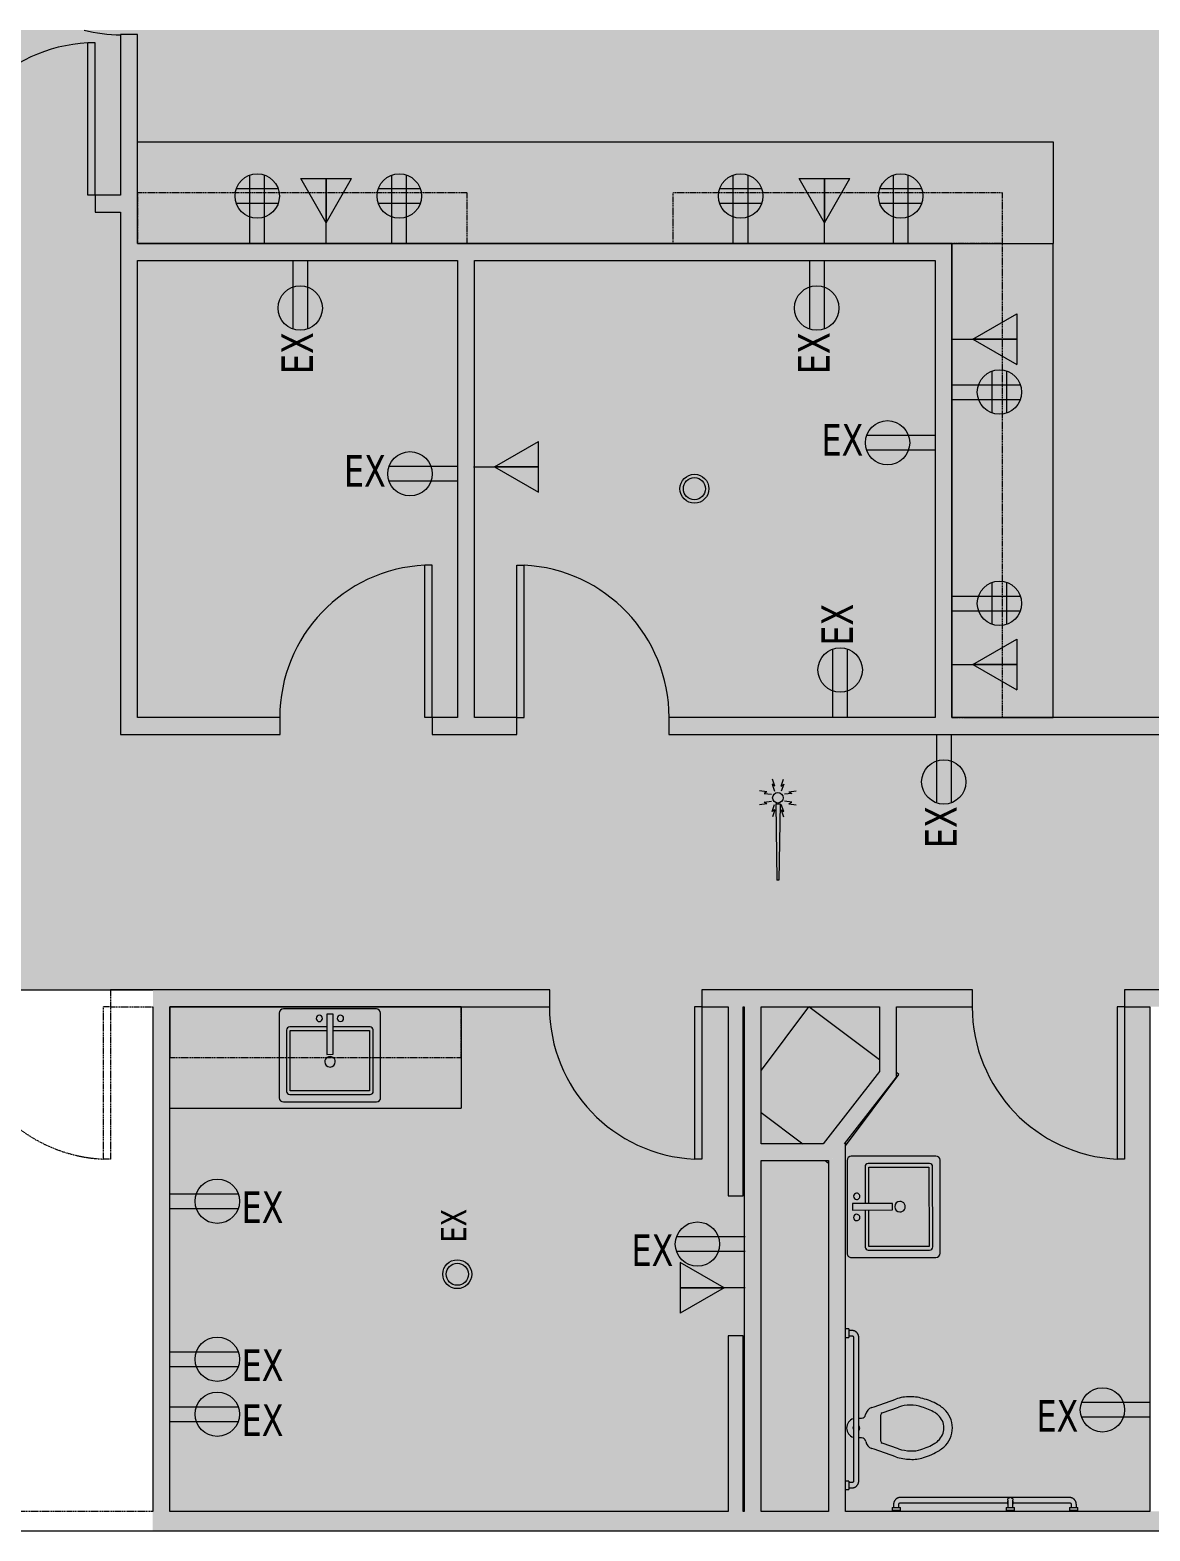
# Model space of a CAD drawing. Header units: inches. Extents: x 41 to 2137, y -595 to 378.
# Drawn here: x 1014.5 to 1279.6, y 17.9 to 373.1 of the extents above; entities that cross this region are included whole.
import ezdxf

# ---------------------------------------------------------------- set-up
doc = ezdxf.new("R2010")
doc.units = ezdxf.units.IN
doc.header["$MEASUREMENT"] = 0
for name, pattern in [('Demolished 3_128_', [0.046875, 0.023437, -0.023437]), ('Hidden 1_16_', [0.09375, 0.0625, -0.03125]), ('Overhead', [0.15625, 0.09375, -0.0625])]:
    doc.linetypes.add(name, pattern=pattern)
for name, color, linetype, lineweight in [('A-ANNO-NOTE', 131, 'Continuous', 13), ('A-DETL', 90, 'Continuous', 9), ('A-DETL-GENF', 92, 'Continuous', 9), ('A-DOOR', 31, 'Continuous', 13), ('A-WALL', 113, 'Continuous', 13), ('A-WALL-PATT', 111, 'Continuous', 13), ('E-DATA', 2, 'Continuous', 13), ('I-WALL', 2, 'Continuous', 13), ('new block- skin dc_dwg', 8, 'Continuous', 9), ('P-SANR-FIXT', 6, 'Continuous', 13), ('Q-CASE', 31, 'Continuous', 13), ('Q-SPCQ', 91, 'Continuous', 13), ('S-EXIST-COLS', 250, 'Continuous', 9)]:
    doc.layers.add(name, color=color, linetype=linetype, lineweight=lineweight)
doc.styles.add('Tahoma', font='tahoma.ttf', dxfattribs={"width": 0.85, "height": 7.5})
doc.styles.add('Tahoma_1', font='tahoma.ttf', dxfattribs={"width": 0.85, "height": 6})

# ---------------------------------------------------------------- blocks, each defined once
blk = doc.blocks.new('Single-Flush - 36_ x 84_-V1-New Construction - Demolition Plan')
at = {"layer": 'A-DOOR', "color": 7, "linetype": 'Hidden 1_16_', "lineweight": 20}
for p, q in [((16.25, -2), (16.25, -38.02)), ((18, -2), (16.25, -2)), ((18, -2), (18, -38.02)), ((18, -38.02), (16.25, -38.02))]:
    blk.add_line(p, q, dxfattribs=at)
at = {"layer": 'A-DOOR', "color": 250, "linetype": 'Demolished 3_128_', "lineweight": 9}
blk.add_arc((18, -2), 36.07, 180, 267.2188, dxfattribs=at)
blk = doc.blocks.new('Single-Flush - 36_ x 84_-1509972-New Construction - Demolition Plan')
at = {"layer": 'A-DOOR', "color": 7, "lineweight": 20}
for p, q in [((16.25, -2), (16.25, -38.02)), ((18, -2), (16.25, -2)), ((18, -2), (18, -38.02)), ((18, -38.02), (16.25, -38.02))]:
    blk.add_line(p, q, dxfattribs=at)
at = {"layer": 'A-DOOR', "lineweight": 9}
blk.add_arc((18, -2), 36.07, 180, 267.2188, dxfattribs=at)
blk = doc.blocks.new('Single-Flush - 36_ x 84_-V2-New Construction - Demolition Plan')
at = {"layer": 'A-DOOR', "lineweight": 9}
blk.add_arc((18, 2), 36.07, 166.1222, 180, dxfattribs=at)
blk = doc.blocks.new('Counter Top _No Backsplash_ - Standard Counter Top-1813773-New Construction - Demolition Plan')
at = {"layer": 'Q-CASE'}
for p, q in [((21.68, 0), (-33.12, 0)), ((-47.26, 0), (-47.26, -12)), ((21.68, 0), (21.68, -12)), ((-47.26, -12), (-47.26, -12.15)), ((21.68, -12), (21.68, -24)), ((-47.26, -24), (21.68, -24))]:
    blk.add_line(p, q, dxfattribs=at)
blk = doc.blocks.new('Sink-Single - 2D - Default-1642245-New Construction - Demolition Plan')
at = {"layer": 'P-SANR-FIXT'}
for p, q in [((-12, -2.5), (-12, -22.5)), ((11, -1.5), (-11, -1.5)), ((9.5, -3.25), (-9.5, -3.25)), ((12, -22.5), (12, -2.5)), ((-10.25, -4), (-10.25, -18.5)), ((-9.37, -18.37), (-9.37, -4.13)), ((-9.37, -4.13), (9.38, -4.13)), ((9.38, -4.13), (9.38, -18.37)), ((10.25, -18.5), (10.25, -4)), ((0.74, -12.75), (-0.76, -12.75)), ((-0.76, -12.75), (-0.76, -22.25)), ((0.74, -22.25), (0.74, -12.75)), ((-9.5, -19.25), (-0.76, -19.25)), ((-0.76, -18.37), (-9.37, -18.37)), ((9.38, -18.37), (0.74, -18.37)), ((0.74, -19.25), (9.5, -19.25)), ((-11, -23.5), (11, -23.5)), ((-0.76, -22.25), (0.74, -22.25))]:
    blk.add_line(p, q, dxfattribs=at)
for centre, radius, start, end in [((-11, -2.5), 1, 90, 180), ((-9.5, -4), 0.75, 90, 180), ((9.5, -4), 0.75, 360, 90), ((11, -2.5), 1, 0, 90), ((-0.03, -11), 1.25, 360, 180), ((-0.03, -11), 1.25, 180, 360), ((-9.5, -18.5), 0.75, 180, 270), ((-2.5, -21.25), 0.75, 360, 180), ((-2.5, -21.25), 0.75, 180, 360), ((2.5, -21.25), 0.75, 360, 180), ((2.5, -21.25), 0.75, 180, 360), ((9.5, -18.5), 0.75, 270, 0), ((-11, -22.5), 1, 180, 270), ((11, -22.5), 1, 270, 0)]:
    blk.add_arc(centre, radius, start, end, dxfattribs=at)
blk = doc.blocks.new('Toilet - Wall-Mounted_Tankless - 2D - ADA-1642246-New Construction - Demolition Plan')
at = {"layer": 'P-SANR-FIXT'}
for p, q in [((-5.04, 6.5), (-6.84, 11.63)), ((-3.6, 8.43), (-4.95, 12.28)), ((4.95, 12.28), (3.6, 8.43)), ((6.84, 11.63), (5.04, 6.5)), ((3.13, 8.09), (-3.13, 8.09)), ((-4.86, 5.97), (-5.04, 6.5)), ((-2.31, 2.86), (-2.31, 3.55)), ((2.31, 3.55), (2.31, 2.86)), ((5.04, 6.5), (4.86, 5.97))]:
    blk.add_line(p, q, dxfattribs=at)
for centre, radius, start, end in [((0, 19.04), 6, 41.2014, 138.7986), ((5.91, 15.01), 13.2, 148.2162, 165.0374), ((3.98, 15.55), 11.29, 138.7986, 145.3641), ((3.98, 15.55), 9.29, 138.7986, 145.0594), ((0, 19.04), 4, 41.2014, 138.7986), ((-3.98, 15.55), 9.29, 34.879, 41.2014), ((-3.98, 15.55), 11.29, 34.6359, 41.2014), ((-6.53, 14.47), 14.01, 15.2447, 32.3538), ((3.12, 15.03), 10.52, 161.1646, 180), ((3.12, 15.03), 8.52, 160.7152, 180), ((5.91, 15.01), 11.2, 148.4728, 165.3873), ((-6.53, 14.47), 12.01, 14.9358, 32.1619), ((-0.62, 15.56), 8.05, 356.2246, 18.8354), ((3.12, 15.03), 10.52, 180, 198.8354), ((3.12, 15.03), 8.52, 180, 198.7802), ((-3.12, 15.03), 8.52, 341.2198, 0.4516), ((-0.62, 15.56), 6.05, 355.6116, 19.4099), ((-3.12, 15.03), 10.52, 341.1646, 0), ((-3.13, 8.59), 0.5, 199.3315, 270), ((3.13, 8.59), 0.5, 270, 340.6685), ((-2.77, 6.68), 2.21, 198.973, 259.7506), ((-3.35, 3.48), 1.04, 3.7919, 79.7506), ((3.35, 3.48), 1.04, 100.2494, 176.2081), ((2.77, 6.68), 2.21, 280.2494, 341.027), ((0, 2.31), 2.31, 198.1086, 341.792), ((0, 2.31), 0.811, 44.6678, 130.8729), ((0, 2.31), 0.811, 246.3738, 287.1644)]:
    blk.add_arc(centre, radius, start, end, dxfattribs=at)
blk = doc.blocks.new('Single-Flush - 36_ x 84_-1510128-New Construction - Demolition Plan')
at = {"layer": 'A-DOOR', "color": 7, "lineweight": 20}
for p, q in [((16.25, 2), (16.25, 38.02)), ((18, 38.02), (16.25, 38.02)), ((18, 2), (18, 38.02)), ((18, 2), (16.25, 2))]:
    blk.add_line(p, q, dxfattribs=at)
at = {"layer": 'A-DOOR', "lineweight": 9}
blk.add_arc((18, 2), 36.07, 92.7812, 180, dxfattribs=at)
blk = doc.blocks.new('Upper Cabinet - Standard Upper Cabinet-1916725-New Construction - Demolition Plan')
at = {"layer": 'Q-CASE'}
blk.add_line((21.68, 0), (-47.26, 0), dxfattribs=at)
at = {"layer": 'Q-CASE', "linetype": 'Overhead', "lineweight": 9}
for p, q in [((-47.26, 0), (-47.26, -12)), ((21.68, -12), (21.68, 0)), ((-47.26, -12), (21.68, -12))]:
    blk.add_line(p, q, dxfattribs=at)
blk = doc.blocks.new('Counter Top _No Backsplash_ - Standard Counter Top-1703440-New Construction - Demolition Plan')
at = {"layer": 'Q-CASE'}
for p, q in [((64.87, 0), (-47.26, 0)), ((-47.26, -2.98), (-47.26, -12)), ((64.87, 0), (64.87, -11.97)), ((-47.26, -12), (-47.26, -24)), ((64.87, -12), (64.87, -24)), ((-47.26, -24), (64.87, -24))]:
    blk.add_line(p, q, dxfattribs=at)
blk = doc.blocks.new('Upper Cabinet - Standard Upper Cabinet-1776508-New Construction - Demolition Plan')
at = {"layer": 'Q-CASE'}
blk.add_line((64.87, 0), (-47.26, 0), dxfattribs=at)
at = {"layer": 'Q-CASE', "linetype": 'Overhead', "lineweight": 9}
for p, q in [((-47.26, 0), (-47.26, -12)), ((64.87, -12), (64.87, 0)), ((-47.26, -12), (64.87, -12))]:
    blk.add_line(p, q, dxfattribs=at)
blk = doc.blocks.new('Upper Cabinet - Standard Upper Cabinet-1777185-New Construction - Demolition Plan')
at = {"layer": 'Q-CASE'}
for p, q in [((-35.29, 0), (-47.26, 0)), ((30.74, 0), (-35.29, 0))]:
    blk.add_line(p, q, dxfattribs=at)
at = {"layer": 'Q-CASE', "linetype": 'Overhead', "lineweight": 9}
for p, q in [((-47.26, 0), (-47.26, -12)), ((30.74, -12), (30.74, 0)), ((-47.26, -12), (30.74, -12))]:
    blk.add_line(p, q, dxfattribs=at)
blk = doc.blocks.new('Counter Top _No Backsplash_ - Standard Counter Top-1703252-New Construction - Demolition Plan')
at = {"layer": 'Q-CASE'}
for p, q in [((-35.24, 0), (-47.26, 0)), ((42.79, 0), (-35.21, 0)), ((91.51, 0), (42.79, 0)), ((169.51, 0), (91.51, 0)), ((-47.26, 0), (-47.26, -24)), ((169.51, -12), (169.51, -24)), ((-47.26, -24), (169.51, -24))]:
    blk.add_line(p, q, dxfattribs=at)
blk = doc.blocks.new('Upper Cabinet - Standard Upper Cabinet-1777391-New Construction - Demolition Plan')
at = {"layer": 'Q-CASE'}
blk.add_line((30.74, 0), (-47.26, 0), dxfattribs=at)
at = {"layer": 'Q-CASE', "linetype": 'Overhead', "lineweight": 9}
for p, q in [((-47.26, 0), (-47.26, -12)), ((30.74, -12), (30.74, 0)), ((-47.26, -12), (30.74, -12))]:
    blk.add_line(p, q, dxfattribs=at)
blk = doc.blocks.new('Single-Flush - 36_ x 84_ PANELED-1861567-New Construction - Demolition Plan')
at = {"layer": 'A-DOOR', "color": 7, "lineweight": 20}
for p, q in [((16.25, 2), (16.25, 38.02)), ((18, 38.02), (16.25, 38.02)), ((18, 2), (18, 38.02)), ((18, 2), (16.25, 2))]:
    blk.add_line(p, q, dxfattribs=at)
at = {"layer": 'A-DOOR', "lineweight": 9}
blk.add_arc((18, 2), 36.07, 92.7812, 180, dxfattribs=at)
blk = doc.blocks.new('Wireless Access Point - Wireless Access Point-1196893-New Construction - Demolition Plan')
at = {"layer": 'E-DATA', "lineweight": 9}
for p, q in [((-1.36, 22.65), (-0.79, 20.99)), ((-0.74, 22.22), (-1.36, 22.65)), ((-0.74, 22.22), (-1.31, 23.87)), ((0.74, 22.22), (1.31, 23.87)), ((0.74, 22.22), (1.36, 22.65)), ((1.36, 22.65), (0.79, 20.99)), ((-2.62, 20.87), (-4.35, 21.09)), ((-2.62, 18.05), (-4.35, 17.83)), ((-2.62, 20.87), (-3.27, 20.51)), ((-3.27, 20.51), (-1.54, 20.3)), ((-3.27, 18.41), (-1.54, 18.62)), ((-2.62, 18.05), (-3.27, 18.41)), ((-1.36, 16.2), (-0.79, 17.85)), ((-0.5, 18), (-0.25, 0)), ((-0.25, 18), (-0.5, 18)), ((-0.25, 18), (0.25, 18)), ((0.5, 18), (0.25, 0)), ((0.25, 18), (0.5, 18)), ((1.36, 16.2), (0.79, 17.85)), ((3.27, 20.51), (1.54, 20.3)), ((3.27, 18.41), (1.54, 18.62)), ((2.62, 20.87), (4.35, 21.09)), ((2.62, 20.87), (3.27, 20.51)), ((2.62, 18.05), (3.27, 18.41)), ((2.62, 18.05), (4.35, 17.83)), ((-0.74, 16.63), (-1.36, 16.2)), ((-0.74, 16.63), (-1.31, 14.97)), ((0.74, 16.63), (1.31, 14.97)), ((0.74, 16.63), (1.36, 16.2)), ((0, 0), (-0.25, 0)), ((0.25, 0), (0, 0))]:
    blk.add_line(p, q, dxfattribs=at)
blk.add_circle((0, 19.46), 1.25, dxfattribs=at)
blk = doc.blocks.new('ADA - toilet_3-piece_grab_bars - 17_ Seat Height-1912571-New Construction - Demolition Plan')
at = {"layer": 'Q-SPCQ', "lineweight": 9}
for p, q in [((33.94, 57), (33.19, 57)), ((33.19, 55), (33.19, 57)), ((33.94, 57), (33.94, 55)), ((30.82, 55), (30.82, 15)), ((32.07, 41.61), (32.07, 55)), ((33.19, 56.63), (32.44, 56.63)), ((32.44, 55.37), (33.19, 55.37)), ((33.19, 55), (33.94, 55)), ((32.07, 15), (32.07, 40.38)), ((33.19, 41.62), (32.44, 41.62)), ((33.19, 41.62), (32.44, 41.62)), ((32.44, 40.38), (33.19, 40.38)), ((32.44, 40.38), (33.19, 40.38)), ((33.94, 42), (33.19, 42)), ((33.19, 40), (33.19, 42)), ((33.19, 40), (33.94, 40)), ((33.94, 42), (33.94, 40)), ((33.19, 14.63), (32.44, 14.63)), ((33.94, 15), (33.19, 15)), ((33.19, 13), (33.19, 15)), ((33.94, 15), (33.94, 13)), ((32.44, 13.38), (33.19, 13.38)), ((33.19, 13), (33.94, 13)), ((26.94, 5.12), (-7.06, 5.12)), ((-7.06, 3.87), (26.94, 3.87)), ((-9.06, 2.75), (-9.06, 2)), ((-9.06, 2.75), (-7.06, 2.75)), ((-8.68, 3.5), (-8.68, 2.75)), ((-7.43, 2.75), (-7.43, 3.5)), ((-7.06, 2), (-7.06, 2.75)), ((26.94, 2.75), (26.94, 2)), ((26.94, 2.75), (28.94, 2.75)), ((27.32, 3.5), (27.32, 2.75)), ((28.57, 2.75), (28.57, 3.5)), ((28.94, 2), (28.94, 2.75))]:
    blk.add_line(p, q, dxfattribs=at)
at = {"layer": 'Q-SPCQ', "lineweight": 9, "flags": 128}
for points in [[(32.44, 56.63), (32.38, 56.62), (32.31, 56.62), (32.25, 56.61), (32.18, 56.6), (32.12, 56.59), (32.05, 56.58), (31.99, 56.56), (31.93, 56.54), (31.87, 56.52), (31.81, 56.5), (31.75, 56.47), (31.69, 56.44), (31.63, 56.41), (31.58, 56.38), (31.52, 56.34), (31.47, 56.3), (31.42, 56.26), (31.37, 56.22), (31.32, 56.18), (31.28, 56.13), (31.23, 56.08), (31.19, 56.04), (31.15, 55.98), (31.11, 55.93), (31.07, 55.88), (31.04, 55.82), (31.01, 55.77), (30.98, 55.71), (30.95, 55.65), (30.93, 55.59), (30.9, 55.53), (30.88, 55.47), (30.87, 55.4), (30.85, 55.34), (30.84, 55.28), (30.83, 55.21), (30.82, 55.15), (30.82, 55.08), (30.82, 55.02), (30.82, 55)], [(32.07, 55), (32.07, 55.01), (32.07, 55.03), (32.07, 55.04), (32.07, 55.06), (32.07, 55.07), (32.08, 55.09), (32.08, 55.1), (32.09, 55.12), (32.09, 55.13), (32.1, 55.15), (32.1, 55.16), (32.11, 55.17), (32.12, 55.19), (32.12, 55.2), (32.13, 55.21), (32.14, 55.22), (32.15, 55.24), (32.16, 55.25), (32.17, 55.26), (32.18, 55.27), (32.19, 55.28), (32.2, 55.29), (32.21, 55.3), (32.23, 55.31), (32.24, 55.32), (32.25, 55.32), (32.26, 55.33), (32.28, 55.34), (32.29, 55.34), (32.31, 55.35), (32.32, 55.35), (32.33, 55.36), (32.35, 55.36), (32.36, 55.37), (32.38, 55.37), (32.39, 55.37), (32.41, 55.37), (32.42, 55.37), (32.44, 55.37), (32.44, 55.37)], [(30.83, 41.12), (30.83, 41.15), (30.84, 41.17), (30.85, 41.2), (30.86, 41.22), (30.87, 41.24), (30.88, 41.27), (30.89, 41.29), (30.9, 41.31), (30.91, 41.33), (30.93, 41.35), (30.94, 41.37), (30.96, 41.39), (30.97, 41.41), (30.99, 41.43), (31.01, 41.45), (31.02, 41.47), (31.04, 41.48), (31.06, 41.5), (31.08, 41.51), (31.1, 41.53), (31.12, 41.54), (31.15, 41.55), (31.17, 41.56), (31.19, 41.57), (31.21, 41.58), (31.24, 41.59), (31.26, 41.6), (31.29, 41.61), (31.31, 41.61), (31.33, 41.62), (31.36, 41.62), (31.38, 41.62), (31.41, 41.62), (31.43, 41.62), (31.44, 41.62)], [(31.44, 40.38), (31.42, 40.38), (31.39, 40.38), (31.37, 40.38), (31.34, 40.38), (31.32, 40.39), (31.29, 40.39), (31.27, 40.4), (31.24, 40.41), (31.22, 40.42), (31.2, 40.42), (31.17, 40.43), (31.15, 40.45), (31.13, 40.46), (31.11, 40.47), (31.09, 40.48), (31.07, 40.5), (31.05, 40.51), (31.03, 40.53), (31.01, 40.55), (30.99, 40.56), (30.98, 40.58), (30.96, 40.6), (30.94, 40.62), (30.93, 40.64), (30.92, 40.66), (30.9, 40.68), (30.89, 40.71), (30.88, 40.73), (30.87, 40.75), (30.86, 40.77), (30.85, 40.8), (30.84, 40.82), (30.84, 40.84), (30.83, 40.87), (30.83, 40.89)], [(31.44, 41.62), (31.44, 41.62), (31.44, 41.62), (31.45, 41.62), (31.45, 41.62), (31.46, 41.62)], [(32.44, 41.62), (32.4, 41.62), (32.36, 41.62), (32.32, 41.62), (32.28, 41.62), (32.24, 41.62), (32.2, 41.62), (32.16, 41.62), (32.13, 41.62), (32.09, 41.62), (32.05, 41.62), (32.02, 41.62), (31.98, 41.62), (31.94, 41.62), (31.91, 41.62), (31.88, 41.62), (31.84, 41.62), (31.81, 41.62), (31.78, 41.62), (31.75, 41.62), (31.72, 41.62), (31.7, 41.62), (31.67, 41.62), (31.65, 41.62), (31.62, 41.62), (31.6, 41.62), (31.58, 41.62), (31.56, 41.62), (31.54, 41.62), (31.52, 41.62), (31.51, 41.62), (31.5, 41.62), (31.48, 41.62), (31.47, 41.62), (31.46, 41.62), (31.46, 41.62), (31.45, 41.62), (31.45, 41.62), (31.44, 41.62), (31.44, 41.62)], [(31.46, 40.38), (31.46, 40.38), (31.45, 40.38), (31.45, 40.38), (31.44, 40.38), (31.44, 40.38)], [(31.44, 40.38), (31.44, 40.38), (31.44, 40.38), (31.45, 40.38), (31.45, 40.38), (31.46, 40.38), (31.47, 40.38), (31.48, 40.38), (31.49, 40.38), (31.51, 40.38), (31.52, 40.38), (31.54, 40.38), (31.55, 40.38), (31.57, 40.38), (31.59, 40.38), (31.62, 40.38), (31.64, 40.38), (31.66, 40.38), (31.69, 40.38), (31.72, 40.38), (31.74, 40.38), (31.77, 40.38), (31.8, 40.38), (31.84, 40.38), (31.87, 40.38), (31.9, 40.38), (31.93, 40.38), (31.97, 40.38), (32.01, 40.38), (32.04, 40.38), (32.08, 40.38), (32.12, 40.38), (32.15, 40.38), (32.19, 40.38), (32.23, 40.38), (32.27, 40.38), (32.31, 40.38), (32.35, 40.38), (32.39, 40.38), (32.43, 40.38), (32.44, 40.38)], [(32.44, 40.38), (32.4, 40.38), (32.36, 40.38), (32.32, 40.38), (32.28, 40.38), (32.24, 40.38), (32.2, 40.38), (32.16, 40.38), (32.13, 40.38), (32.09, 40.38), (32.05, 40.38), (32.02, 40.38), (31.98, 40.38), (31.94, 40.38), (31.91, 40.38), (31.88, 40.38), (31.84, 40.38), (31.81, 40.38), (31.78, 40.38), (31.75, 40.38), (31.72, 40.38), (31.7, 40.38), (31.67, 40.38)], [(31.69, 41.62), (31.72, 41.62), (31.74, 41.62), (31.77, 41.62), (31.8, 41.62), (31.84, 41.62), (31.87, 41.62), (31.9, 41.62), (31.93, 41.62), (31.97, 41.62), (32.01, 41.62), (32.04, 41.62), (32.08, 41.62), (32.12, 41.62), (32.15, 41.62), (32.19, 41.62), (32.23, 41.62), (32.27, 41.62), (32.31, 41.62), (32.35, 41.62), (32.39, 41.62), (32.43, 41.62), (32.44, 41.62)], [(30.82, 15), (30.82, 14.94), (30.82, 14.87), (30.83, 14.81), (30.84, 14.74), (30.85, 14.68), (30.86, 14.61), (30.88, 14.55), (30.9, 14.49), (30.92, 14.43), (30.94, 14.37), (30.97, 14.31), (31, 14.25), (31.03, 14.19), (31.06, 14.14), (31.1, 14.08), (31.14, 14.03), (31.18, 13.98), (31.22, 13.93), (31.26, 13.88), (31.31, 13.83), (31.36, 13.79), (31.41, 13.75), (31.46, 13.71), (31.51, 13.67), (31.56, 13.63), (31.62, 13.6), (31.68, 13.57), (31.73, 13.54), (31.79, 13.51), (31.85, 13.49), (31.91, 13.46), (31.98, 13.44), (32.04, 13.43), (32.1, 13.41), (32.16, 13.4), (32.23, 13.39), (32.29, 13.38), (32.36, 13.38), (32.42, 13.38), (32.44, 13.38)], [(32.44, 14.63), (32.43, 14.63), (32.41, 14.63), (32.4, 14.63), (32.38, 14.63), (32.37, 14.63), (32.35, 14.64), (32.34, 14.64), (32.32, 14.64), (32.31, 14.65), (32.3, 14.65), (32.28, 14.66), (32.27, 14.67), (32.25, 14.67), (32.24, 14.68), (32.23, 14.69), (32.22, 14.7), (32.21, 14.71), (32.19, 14.72), (32.18, 14.73), (32.17, 14.74), (32.16, 14.75), (32.15, 14.76), (32.14, 14.77), (32.13, 14.78), (32.13, 14.8), (32.12, 14.81), (32.11, 14.82), (32.1, 14.84), (32.1, 14.85), (32.09, 14.86), (32.09, 14.88), (32.08, 14.89), (32.08, 14.91), (32.07, 14.92), (32.07, 14.94), (32.07, 14.95), (32.07, 14.97), (32.07, 14.98), (32.07, 15), (32.07, 15)], [(-7.06, 5.12), (-7.12, 5.12), (-7.19, 5.12), (-7.25, 5.11), (-7.32, 5.1), (-7.38, 5.09), (-7.45, 5.08), (-7.51, 5.06), (-7.57, 5.04), (-7.63, 5.02), (-7.69, 5), (-7.75, 4.97), (-7.81, 4.94), (-7.87, 4.91), (-7.92, 4.88), (-7.98, 4.84), (-8.03, 4.8), (-8.08, 4.76), (-8.13, 4.72), (-8.18, 4.68), (-8.22, 4.63), (-8.27, 4.58), (-8.31, 4.54), (-8.35, 4.48), (-8.39, 4.43), (-8.43, 4.38), (-8.46, 4.32), (-8.49, 4.27), (-8.52, 4.21), (-8.55, 4.15), (-8.57, 4.09), (-8.6, 4.03), (-8.62, 3.97), (-8.63, 3.9), (-8.65, 3.84), (-8.66, 3.78), (-8.67, 3.71), (-8.68, 3.65), (-8.68, 3.58), (-8.68, 3.52), (-8.68, 3.5)], [(-7.43, 3.5), (-7.43, 3.51), (-7.43, 3.53), (-7.43, 3.54), (-7.43, 3.56), (-7.43, 3.57), (-7.42, 3.59), (-7.42, 3.6), (-7.41, 3.62), (-7.41, 3.63), (-7.4, 3.65), (-7.4, 3.66), (-7.39, 3.67), (-7.38, 3.69), (-7.38, 3.7), (-7.37, 3.71), (-7.36, 3.72), (-7.35, 3.74), (-7.34, 3.75), (-7.33, 3.76), (-7.32, 3.77), (-7.31, 3.78), (-7.3, 3.79), (-7.29, 3.8), (-7.27, 3.81), (-7.26, 3.82), (-7.25, 3.82), (-7.24, 3.83), (-7.22, 3.84), (-7.21, 3.84), (-7.19, 3.85), (-7.18, 3.85), (-7.17, 3.86), (-7.15, 3.86), (-7.14, 3.87), (-7.12, 3.87), (-7.11, 3.87), (-7.09, 3.87), (-7.08, 3.87), (-7.06, 3.87), (-7.06, 3.87)], [(28.57, 3.5), (28.56, 3.56), (28.56, 3.63), (28.55, 3.69), (28.55, 3.76), (28.53, 3.82), (28.52, 3.89), (28.5, 3.95), (28.48, 4.01), (28.46, 4.07), (28.44, 4.13), (28.41, 4.19), (28.38, 4.25), (28.35, 4.31), (28.32, 4.36), (28.28, 4.42), (28.24, 4.47), (28.2, 4.52), (28.16, 4.57), (28.12, 4.62), (28.07, 4.67), (28.03, 4.71), (27.98, 4.75), (27.93, 4.79), (27.87, 4.83), (27.82, 4.87), (27.76, 4.9), (27.71, 4.93), (27.65, 4.96), (27.59, 4.99), (27.53, 5.01), (27.47, 5.04), (27.41, 5.06), (27.34, 5.07), (27.28, 5.09), (27.22, 5.1), (27.15, 5.11), (27.09, 5.12), (27.02, 5.12), (26.96, 5.12), (26.94, 5.12)], [(26.94, 3.87), (26.96, 3.87), (26.97, 3.87), (26.99, 3.87), (27, 3.87), (27.02, 3.87), (27.03, 3.86), (27.04, 3.86), (27.06, 3.86), (27.07, 3.85), (27.09, 3.85), (27.1, 3.84), (27.11, 3.83), (27.13, 3.83), (27.14, 3.82), (27.15, 3.81), (27.17, 3.8), (27.18, 3.79), (27.19, 3.78), (27.2, 3.77), (27.21, 3.76), (27.22, 3.75), (27.23, 3.74), (27.24, 3.73), (27.25, 3.72), (27.26, 3.7), (27.26, 3.69), (27.27, 3.68), (27.28, 3.66), (27.28, 3.65), (27.29, 3.64), (27.3, 3.62), (27.3, 3.61), (27.3, 3.59), (27.31, 3.58), (27.31, 3.56), (27.31, 3.55), (27.31, 3.53), (27.32, 3.52), (27.32, 3.5), (27.32, 3.5)]]:
    blk.add_lwpolyline(points, dxfattribs=at)
blk = doc.blocks.new('Sink-Single - 2D - Default-V9-New Construction - Demolition Plan')
at = {"layer": 'P-SANR-FIXT'}
for p, q in [((-12, -2.5), (-12, -11.97)), ((11, -1.5), (-11, -1.5)), ((9.5, -3.25), (-9.5, -3.25)), ((12, -12), (12, -2.5)), ((-10.25, -4), (-10.25, -11.98)), ((-9.37, -11.98), (-9.37, -4.13)), ((-9.37, -4.13), (9.38, -4.13)), ((9.38, -4.13), (9.38, -12)), ((10.25, -12), (10.25, -4)), ((-12, -11.97), (-12, -22.5)), ((-10.25, -11.98), (-10.25, -18.5)), ((-9.37, -18.37), (-9.37, -11.98)), ((0.74, -12.75), (-0.76, -12.75)), ((-0.76, -12.75), (-0.76, -22.25)), ((0.74, -22.25), (0.74, -12.75)), ((9.38, -12), (9.38, -18.37)), ((10.25, -18.5), (10.25, -12)), ((12, -22.5), (12, -12)), ((-9.5, -19.25), (-0.76, -19.25)), ((-0.76, -18.37), (-9.37, -18.37)), ((9.38, -18.37), (0.74, -18.37)), ((0.74, -19.25), (9.5, -19.25)), ((-11, -23.5), (11, -23.5)), ((-0.76, -22.25), (0.74, -22.25))]:
    blk.add_line(p, q, dxfattribs=at)
for centre, radius, start, end in [((-11, -2.5), 1, 90, 180), ((-9.5, -4), 0.75, 90, 180), ((9.5, -4), 0.75, 360, 90), ((11, -2.5), 1, 0, 90), ((-0.03, -11), 1.25, 360, 180), ((-0.03, -11), 1.25, 180, 236.2366), ((-0.03, -11), 1.25, 236.2366, 303.6447), ((-0.03, -11), 1.25, 303.6447, 0), ((-9.5, -18.5), 0.75, 180, 270), ((-2.5, -21.25), 0.75, 360, 180), ((-2.5, -21.25), 0.75, 180, 360), ((2.5, -21.25), 0.75, 360, 180), ((2.5, -21.25), 0.75, 180, 360), ((9.5, -18.5), 0.75, 270, 0), ((-11, -22.5), 1, 180, 270), ((11, -22.5), 1, 270, 0)]:
    blk.add_arc(centre, radius, start, end, dxfattribs=at)
blk = doc.blocks.new('new block- skin dc_dwg-1925045-New Construction - Demolition Plan')
at = {"layer": 'S-EXIST-COLS'}
for p, q in [((2424.64, 1491.75), (2413.44, 1476.8)), ((2441.5, 1479.18), (2424.73, 1491.75)), ((2433.44, 1458.88), (2446.08, 1475.75)), ((2446.08, 1475.75), (2445.5, 1476.18)), ((2409.44, 1471.47), (2409.19, 1471.13)), ((2409.19, 1469.97), (2409.44, 1469.78)), ((2413.44, 1466.78), (2423.32, 1459.37)), ((2428.66, 1455.37), (2429.44, 1454.79))]:
    blk.add_line(p, q, dxfattribs=at)

msp = doc.modelspace()

# ---------------------------------------------------------------- hatches: boundary and pattern name
at = {"layer": 'A-ANNO-NOTE', "lineweight": 9}
for points in [[(1084.59, 327.46), (1084.58, 337.92), (1078.58, 337.92)], [(1202.59, 327.46), (1202.58, 337.92), (1196.58, 337.92)], [(1237.63, 299.92), (1248.09, 299.93), (1248.09, 305.93)], [(1134.87, 263.73), (1134.87, 269.73), (1124.41, 269.73)], [(1237.63, 222.92), (1248.09, 222.93), (1248.09, 228.93)], [(1178.82, 75.45), (1168.36, 81.45), (1168.36, 75.45)]]:
    msp.add_hatch(color=256, dxfattribs=at).paths.add_polyline_path(points, flags=0)
at = {"layer": 'A-DETL-GENF'}
h = msp.add_hatch(color=254, dxfattribs=at)
h.paths.add_polyline_path([(1396.43, 18.59), (1554.9, 18.59), (1551.11, 34.3), (1546.84, 49.89), (1542.09, 65.34), (1536.87, 80.64), (1531.19, 95.77), (1525.04, 110.72), (1518.43, 125.47), (1511.38, 140.02), (1503.88, 154.34), (1495.94, 168.42), (1487.58, 182.25), (1481.69, 191.35), (1467.24, 181.96), (1415.59, 181.96), (1415.59, 210.41), (1419.59, 210.41), (1419.59, 185.96), (1466.05, 185.96), (1479.52, 194.71), (1478.8, 195.82), (1469.6, 209.12), (1460, 222.12), (1450, 234.82), (1439.62, 247.21), (1428.86, 259.28), (1417.74, 271.01), (1406.26, 282.39), (1394.44, 293.41), (1382.28, 304.07), (1375.45, 309.7), (1372.5, 305.79), (1338.26, 305.79), (1338.26, 210.41), (1379.59, 210.41), (1379.59, 206.41), (1342.26, 206.41), (1342.26, 187.91), (1338.26, 187.91), (1338.26, 206.41), (1328.59, 206.41), (1328.59, 210.41), (1334.26, 210.41), (1334.26, 321.4), (1334.51, 321.22), (1343.93, 333.73), (1291.73, 373.07), (551.59, 373.07), (551.59, 333.98), (781.75, 333.98), (781.75, 329.98), (775.59, 329.98), (775.59, 210.41), (781.75, 210.41), (781.75, 206.41), (701.59, 206.41), (701.59, 210.41), (771.59, 210.41), (771.59, 329.98), (659.34, 329.98), (659.34, 292.38), (655.84, 292.38), (655.84, 329.98), (655.59, 329.98), (655.59, 210.41), (655.84, 210.41), (655.84, 256.38), (659.34, 256.38), (659.34, 210.41), (665.59, 210.41), (665.59, 206.41), (642.59, 206.41), (642.59, 210.41), (647.84, 210.41), (647.84, 256.38), (651.34, 256.38), (651.34, 210.41), (651.59, 210.41), (651.59, 329.98), (651.34, 329.98), (651.34, 292.38), (647.84, 292.38), (647.84, 329.98), (551.59, 329.98), (551.59, 183.41), (587.59, 183.41), (587.59, 210.41), (606.59, 210.41), (606.59, 206.41), (591.59, 206.41), (591.59, 145.96), (624.59, 145.96), (624.59, 141.96), (587.59, 141.96), (587.59, 168.96), (551.59, 168.96), (551.59, 22.57), (667.84, 22.57), (667.84, 64.42), (671.34, 64.42), (671.34, 22.57), (671.59, 22.57), (671.59, 141.96), (671.34, 141.96), (671.34, 100.11), (667.84, 100.11), (667.84, 141.96), (660.59, 141.96), (660.59, 145.96), (681.59, 145.96), (681.59, 141.96), (675.59, 141.96), (675.59, 22.57), (788.84, 22.57), (788.84, 64.11), (792.34, 64.11), (792.34, 22.57), (792.59, 22.57), (792.59, 99.65), (792.34, 99.84), (792.34, 98.7), (788.84, 98.7), (788.84, 102.47), (773.59, 113.96), (773.59, 141.96), (717.59, 141.96), (717.59, 145.96), (873.59, 145.96), (873.59, 141.96), (811.09, 141.96), (811.09, 120.9), (796.59, 101.64), (796.59, 22.57), (915.84, 22.57), (915.84, 64.11), (919.34, 64.11), (919.34, 22.57), (919.59, 22.57), (919.59, 141.96), (919.34, 141.96), (919.34, 98.11), (915.84, 98.11), (915.84, 141.96), (909.59, 141.96), (909.59, 145.96), (1137.53, 145.96), (1137.53, 141.96), (1047.59, 141.96), (1047.59, 22.57), (1179.78, 22.57), (1179.78, 64.11), (1183.28, 64.11), (1183.28, 22.57), (1183.53, 22.58), (1183.53, 141.96), (1183.28, 141.96), (1183.28, 97.22), (1179.78, 97.22), (1179.78, 141.96), (1173.53, 141.96), (1173.53, 145.96), (1237.59, 145.96), (1237.59, 141.96), (1219.59, 141.96), (1219.59, 125.28), (1207.53, 109.84), (1207.53, 22.57), (1279.59, 22.57), (1279.59, 141.96), (1273.59, 141.96), (1273.59, 145.96), (1289.59, 145.96), (1289.59, 141.96), (1283.59, 141.96), (1283.59, 22.57), (1395.79, 22.57), (1411.78, 27.46), (1411.78, 64.11), (1415.28, 64.11), (1415.28, 28.53), (1415.59, 28.63), (1415.59, 141.96), (1415.53, 141.96), (1415.53, 98.11), (1411.53, 98.11), (1411.53, 141.96), (1325.59, 141.96), (1325.59, 145.96), (1338.26, 145.96), (1338.26, 151.91), (1342.26, 151.91), (1342.26, 145.96), (1419.59, 145.96), (1419.59, 43.76), (1455.59, 43.76), (1455.59, 40.86), (1452.01, 39.76), (1419.59, 39.76), (1419.59, 29.85), (1451, 39.45), (1451.59, 37.54), (1451.59, 35.45), (1406.26, 21.59)], flags=0)
h.paths.add_polyline_path([(1187.53, 22.57), (1203.53, 22.57), (1203.53, 105.58), (1187.53, 105.58), (1187.53, 69)], flags=0)
h.paths.add_polyline_path([(793.39, 104.05), (807.09, 122.24), (807.09, 141.96), (777.59, 141.96), (777.59, 115.96), (792.59, 104.66)], flags=0)
h.paths.add_polyline_path([(1202.25, 109.58), (1215.59, 126.65), (1215.59, 141.96), (1187.53, 141.96), (1187.53, 109.58)], flags=0)
h.paths.add_polyline_path([(587.59, 172.96), (587.59, 179.41), (551.59, 179.41), (551.59, 172.96), (586.63, 172.96)], flags=0)
h.paths.add_polyline_path([(1183.53, 206.41), (1165.7, 206.41), (1165.7, 210.41), (1228.71, 210.41), (1228.71, 318.54), (1119.7, 318.54), (1119.7, 210.41), (1129.7, 210.41), (1129.7, 206.41), (1109.7, 206.41), (1109.7, 210.41), (1115.7, 210.41), (1115.7, 318.54), (1039.96, 318.54), (1039.96, 210.41), (1073.7, 210.41), (1073.7, 206.41), (1035.96, 206.41), (1035.96, 329.98), (1029.96, 329.98), (1029.96, 333.98), (1035.96, 333.98), (1035.96, 372.02), (1039.96, 372.02), (1039.96, 322.54), (1232.71, 322.54), (1232.71, 210.41), (1292.59, 210.41), (1292.59, 206.41), (1187.53, 206.41)], flags=0)
h.paths.add_polyline_path([(906.59, 206.41), (906.59, 210.41), (947.96, 210.41), (947.96, 299.45), (923.96, 299.45), (923.96, 329.98), (864.59, 329.98), (864.59, 210.41), (870.59, 210.41), (870.59, 206.41), (817.75, 206.41), (817.75, 210.41), (860.59, 210.41), (860.59, 329.98), (817.75, 329.98), (817.75, 333.98), (993.96, 333.98), (993.96, 329.98), (975.96, 329.98), (975.96, 284.45), (971.96, 284.45), (971.96, 299.45), (951.96, 299.45), (951.96, 210.41), (971.96, 210.41), (971.96, 224.45), (975.96, 224.45), (975.96, 206.41), (909.59, 206.41)], flags=0)
h.paths.add_polyline_path([(971.96, 303.45), (971.96, 329.98), (927.96, 329.98), (927.96, 303.45), (963.96, 303.45)], flags=0)
h.paths.add_polyline_path([(1369.12, 309.79), (1370.51, 309.79), (1372.36, 312.24), (1369.12, 314.87), (1363.72, 319.05), (1356.74, 309.79), (1366.72, 309.79)], flags=0)
h.paths.add_polyline_path([(1338.26, 309.79), (1349.67, 309.79), (1338.26, 318.39), (1338.26, 313.53)], flags=0)
h.paths.add_polyline_path([(1353.39, 312), (1360.55, 321.5), (1356.32, 324.74), (1347.17, 331.38), (1340.11, 322), (1352.65, 312.55)], flags=0)
at = {"layer": 'A-WALL-PATT'}
for points in [[(1039.96, 206.41), (1039.96, 372.02), (1035.96, 372.02), (1035.96, 206.41)], [(1039.96, 318.54), (1232.71, 318.54), (1232.71, 322.54), (1039.96, 322.54)], [(1115.7, 210.41), (1119.7, 210.41), (1119.7, 318.54), (1115.7, 318.54)], [(1232.71, 210.41), (1232.71, 318.54), (1228.71, 318.54), (1228.71, 210.41)], [(1043.59, 22.57), (1047.59, 22.57), (1047.59, 141.96), (1043.59, 141.96), (1043.59, 129.81)], [(1183.28, 97.22), (1183.28, 141.96), (1179.78, 141.96), (1179.78, 97.22)], [(1183.53, 105.58), (1187.53, 105.58), (1187.53, 141.96), (1183.53, 141.96), (1183.53, 129.81)], [(1215.59, 120.16), (1219.59, 125.28), (1219.59, 141.96), (1215.59, 141.96), (1215.59, 125.28)], [(1203.53, 109.58), (1207.32, 109.58), (1215.59, 120.16), (1215.59, 126.65), (1202.25, 109.58)], [(1203.53, 105.58), (1204.2, 105.58), (1207.32, 109.58), (1187.53, 109.58), (1187.53, 105.58), (1202.25, 105.58)], [(1203.53, 22.57), (1207.53, 22.57), (1207.53, 109.84), (1204.2, 105.58), (1203.53, 105.58), (1203.53, 23.39)], [(1187.53, 22.57), (1187.53, 105.58), (1183.53, 105.58), (1183.53, 22.57)], [(1183.28, 22.57), (1183.28, 64.11), (1179.78, 64.11), (1179.78, 22.57)], [(1394.34, 17.95), (1395.79, 22.57), (1043.57, 22.57), (1043.57, 17.95), (1380.66, 17.95)]]:
    msp.add_hatch(color=8, dxfattribs=at).paths.add_polyline_path(points, flags=0)
h = msp.add_hatch(color=8, dxfattribs=at)
h.paths.add_polyline_path([(1035.96, 329.98), (1035.96, 333.98), (1029.96, 333.98), (1029.96, 329.98), (1035.54, 329.98)], flags=0)
h.paths.add_polyline_path([(993.96, 329.98), (993.96, 333.98), (817.75, 333.98), (817.75, 329.98), (975.96, 329.98)], flags=0)
h.paths.add_polyline_path([(551.59, 329.98), (781.75, 329.98), (781.75, 333.98), (551.59, 333.98)], flags=0)
h = msp.add_hatch(color=8, dxfattribs=at)
h.paths.add_polyline_path([(1415.59, 206.41), (1419.59, 206.41), (1419.59, 210.41), (1415.59, 210.41)], flags=0)
h.paths.add_polyline_path([(1334.09, 206.41), (1379.59, 206.41), (1379.59, 210.41), (1328.59, 210.41), (1328.59, 206.41)], flags=0)
h.paths.add_polyline_path([(1244.71, 206.41), (1292.59, 206.41), (1292.59, 210.41), (1165.7, 210.41), (1165.7, 206.41), (1235.69, 206.41)], flags=0)
h.paths.add_polyline_path([(1116.53, 206.41), (1129.7, 206.41), (1129.7, 210.41), (1109.7, 210.41), (1109.7, 206.41), (1115.7, 206.41)], flags=0)
h.paths.add_polyline_path([(1043.59, 206.41), (1073.7, 206.41), (1073.7, 210.41), (1039.96, 210.41), (1039.96, 206.41)], flags=0)
h = msp.add_hatch(color=8, dxfattribs=at)
h.paths.add_polyline_path([(1409.64, 141.96), (1415.59, 141.96), (1415.59, 145.96), (1325.59, 145.96), (1325.59, 141.96), (1362.26, 141.96)], flags=0)
h.paths.add_polyline_path([(1273.59, 141.96), (1289.59, 141.96), (1289.59, 145.96), (1273.59, 145.96)], flags=0)
h.paths.add_polyline_path([(1235.69, 141.96), (1237.59, 141.96), (1237.59, 145.96), (1173.53, 145.96), (1173.53, 141.96), (1232.71, 141.96)], flags=0)
h.paths.add_polyline_path([(1043.59, 141.96), (1137.53, 141.96), (1137.53, 145.96), (1043.59, 145.96)], flags=0)

# ---------------------------------------------------------------- linework, layer by layer
at = {"layer": 'A-ANNO-NOTE', "lineweight": 20}
for p, q in [((1066.56, 322.54), (1066.56, 338.74)), ((1070.04, 322.54), (1070.04, 338.74)), ((1084.59, 327.46), (1078.58, 337.92)), ((1078.58, 337.92), (1084.58, 337.92)), ((1078.58, 337.92), (1090.58, 337.92)), ((1084.59, 327.46), (1078.58, 337.92)), ((1084.58, 337.92), (1084.59, 327.46)), ((1084.59, 322.54), (1084.58, 337.92)), ((1084.59, 327.46), (1090.58, 337.92)), ((1100.18, 322.54), (1100.18, 338.74)), ((1103.66, 322.54), (1103.66, 338.74)), ((1180.97, 322.54), (1180.97, 338.74)), ((1184.46, 322.54), (1184.46, 338.74)), ((1202.59, 327.46), (1196.58, 337.92)), ((1196.58, 337.92), (1202.58, 337.92)), ((1196.58, 337.92), (1208.58, 337.92)), ((1202.59, 327.46), (1196.58, 337.92)), ((1202.58, 337.92), (1202.59, 327.46)), ((1202.59, 322.54), (1202.58, 337.92)), ((1202.59, 327.46), (1208.58, 337.92)), ((1218.86, 322.54), (1218.86, 338.74)), ((1222.34, 322.54), (1222.34, 338.74)), ((1073.25, 335.53), (1063.35, 335.53)), ((1106.87, 335.53), (1096.97, 335.53)), ((1187.67, 335.53), (1177.76, 335.53)), ((1225.56, 335.53), (1215.65, 335.53)), ((1073.25, 332.04), (1063.35, 332.04)), ((1106.87, 332.04), (1096.97, 332.04)), ((1187.67, 332.04), (1177.76, 332.04)), ((1225.56, 332.04), (1215.65, 332.04)), ((1076.72, 318.54), (1076.72, 302.34)), ((1080.21, 318.54), (1080.21, 302.34)), ((1198.97, 318.54), (1198.97, 302.34)), ((1202.46, 318.54), (1202.46, 302.34)), ((1237.63, 299.92), (1248.09, 305.93)), ((1237.63, 299.92), (1248.09, 305.93)), ((1248.09, 305.93), (1248.09, 299.93)), ((1248.09, 305.93), (1248.09, 293.93)), ((1232.71, 299.92), (1248.09, 299.93)), ((1248.09, 299.93), (1237.63, 299.92)), ((1237.63, 299.92), (1248.09, 293.93)), ((1242.22, 282.46), (1242.22, 292.36)), ((1245.7, 282.46), (1245.7, 292.36)), ((1232.71, 289.15), (1248.91, 289.15)), ((1232.71, 285.67), (1248.91, 285.67)), ((1228.71, 277.15), (1212.51, 277.15)), ((1124.41, 269.73), (1134.87, 275.73)), ((1134.87, 263.73), (1134.87, 275.73)), ((1228.71, 273.67), (1212.51, 273.67)), ((1115.7, 269.81), (1099.5, 269.81)), ((1119.49, 269.73), (1134.87, 269.73)), ((1134.87, 269.73), (1124.41, 269.73)), ((1124.41, 269.73), (1134.87, 263.73)), ((1124.41, 269.73), (1134.87, 263.73)), ((1134.87, 263.73), (1134.87, 269.73)), ((1115.7, 266.33), (1099.5, 266.33)), ((1242.22, 232.46), (1242.22, 242.36)), ((1245.7, 232.46), (1245.7, 242.36)), ((1232.71, 239.15), (1248.91, 239.15)), ((1232.71, 235.67), (1248.91, 235.67)), ((1237.63, 222.92), (1248.09, 228.93)), ((1237.63, 222.92), (1248.09, 228.93)), ((1248.09, 228.93), (1248.09, 222.93)), ((1248.09, 228.93), (1248.09, 216.93)), ((1204.52, 210.41), (1204.52, 226.61)), ((1208, 210.41), (1208, 226.61)), ((1232.71, 222.92), (1248.09, 222.93)), ((1248.09, 222.93), (1237.63, 222.92)), ((1237.63, 222.92), (1248.09, 216.93)), ((1229.05, 206.41), (1229.05, 190.21)), ((1232.53, 206.41), (1232.53, 190.21)), ((1047.59, 97.7), (1063.79, 97.7)), ((1047.59, 94.22), (1063.79, 94.22)), ((1183.74, 87.56), (1167.54, 87.56)), ((1183.74, 84.07), (1167.54, 84.07)), ((1168.36, 81.45), (1168.36, 75.45)), ((1178.82, 75.45), (1168.36, 81.45)), ((1168.36, 81.45), (1168.36, 69.45)), ((1178.82, 75.45), (1168.36, 81.45)), ((1168.36, 75.45), (1178.82, 75.45)), ((1183.74, 75.45), (1168.36, 75.45)), ((1178.82, 75.45), (1168.36, 69.45)), ((1047.59, 60.32), (1063.79, 60.32)), ((1047.59, 56.84), (1063.79, 56.84)), ((1047.59, 47.32), (1063.79, 47.32)), ((1279.59, 48.34), (1263.39, 48.34)), ((1047.59, 43.84), (1063.79, 43.84)), ((1279.59, 44.85), (1263.39, 44.85))]:
    msp.add_line(p, q, dxfattribs=at)
for centre, radius in [((1068.3, 333.79), 5.25), ((1101.92, 333.79), 5.25), ((1182.71, 333.79), 5.25), ((1220.6, 333.79), 5.25), ((1078.46, 307.29), 5.25), ((1200.71, 307.29), 5.25), ((1243.96, 287.41), 5.25), ((1217.47, 275.41), 5.25), ((1104.45, 268.07), 5.25), ((1171.77, 264.54), 3.42), ((1171.77, 264.54), 2.62), ((1243.96, 237.41), 5.25), ((1206.26, 221.66), 5.25), ((1230.79, 195.17), 5.25), ((1058.84, 95.96), 5.25), ((1172.49, 85.82), 5.25), ((1115.64, 78.7), 3.42), ((1115.64, 78.7), 2.62), ((1058.84, 58.58), 5.25), ((1058.84, 45.58), 5.25), ((1268.34, 46.6), 5.25)]:
    msp.add_circle(centre, radius, dxfattribs=at)
at = {"layer": 'A-DETL', "lineweight": 13}
msp.add_line((975.96, 145.96), (1043.59, 145.96), dxfattribs=at)
at = {"layer": 'A-WALL', "color": 7, "lineweight": 20}
for p, q in [((1039.96, 372.02), (1035.96, 372.02)), ((1035.96, 372.02), (1035.96, 333.98)), ((1039.96, 322.54), (1039.96, 372.02)), ((1035.96, 333.98), (1029.96, 333.98)), ((1029.96, 333.98), (1029.96, 329.98)), ((1029.96, 329.98), (1035.96, 329.98)), ((1035.96, 329.98), (1035.96, 206.41)), ((1232.71, 322.54), (1039.96, 322.54)), ((1232.71, 210.41), (1232.71, 322.54)), ((1039.96, 318.54), (1115.7, 318.54)), ((1039.96, 210.41), (1039.96, 318.54)), ((1115.7, 318.54), (1115.7, 210.41)), ((1119.7, 318.54), (1228.71, 318.54)), ((1119.7, 210.41), (1119.7, 318.54)), ((1228.71, 318.54), (1228.71, 210.41)), ((1073.7, 210.41), (1039.96, 210.41)), ((1073.7, 206.41), (1073.7, 210.41)), ((1115.7, 210.41), (1109.7, 210.41)), ((1109.7, 210.41), (1109.7, 206.41)), ((1129.7, 210.41), (1119.7, 210.41)), ((1129.7, 206.41), (1129.7, 210.41)), ((1228.71, 210.41), (1165.7, 210.41)), ((1165.7, 210.41), (1165.7, 206.41)), ((1292.59, 210.41), (1232.71, 210.41)), ((1035.96, 206.41), (1073.7, 206.41)), ((1109.7, 206.41), (1129.7, 206.41)), ((1165.7, 206.41), (1292.59, 206.41)), ((1137.53, 145.96), (1033.59, 145.96)), ((1137.53, 141.96), (1137.53, 145.96)), ((1237.59, 145.96), (1173.53, 145.96)), ((1173.53, 145.96), (1173.53, 141.96)), ((1237.59, 141.96), (1237.59, 145.96)), ((1289.59, 145.96), (1273.59, 145.96)), ((1273.59, 145.96), (1273.59, 141.96)), ((1043.59, 141.96), (1043.59, 22.57)), ((1047.59, 22.57), (1047.59, 141.96)), ((1047.59, 141.96), (1137.53, 141.96)), ((1173.53, 141.96), (1179.78, 141.96)), ((1183.28, 141.96), (1183.53, 141.96)), ((1183.53, 141.96), (1183.53, 22.57)), ((1187.53, 109.58), (1187.53, 141.96)), ((1187.53, 141.96), (1215.59, 141.96)), ((1215.59, 141.96), (1215.59, 126.65)), ((1219.59, 125.28), (1219.59, 141.96)), ((1219.59, 141.96), (1237.59, 141.96)), ((1273.59, 141.96), (1279.59, 141.96)), ((1279.59, 141.96), (1279.59, 22.57)), ((1215.59, 126.65), (1202.25, 109.58)), ((1207.32, 109.58), (1219.59, 125.28)), ((1202.25, 109.58), (1187.53, 109.58)), ((1207.53, 22.57), (1207.53, 109.84)), ((1187.53, 105.58), (1203.53, 105.58)), ((1187.53, 22.57), (1187.53, 105.58)), ((1203.53, 105.58), (1203.53, 22.57))]:
    msp.add_line(p, q, dxfattribs=at)
at = {"layer": 'A-WALL', "color": 7, "linetype": 'Hidden 1_16_', "lineweight": 20}
for p, q in [((1033.59, 145.96), (1033.59, 141.96)), ((1033.59, 141.96), (1043.59, 141.96))]:
    msp.add_line(p, q, dxfattribs=at)
at = {"layer": 'I-WALL', "color": 7, "lineweight": 20}
for p, q in [((1179.78, 141.96), (1179.78, 97.22)), ((1183.28, 97.22), (1183.28, 141.96)), ((1179.78, 97.22), (1183.28, 97.22)), ((1179.78, 64.11), (1179.78, 22.57)), ((1183.28, 64.11), (1179.78, 64.11)), ((1183.28, 22.57), (1183.28, 64.11)), ((1179.78, 22.57), (1047.59, 22.57)), ((1183.53, 22.57), (1183.28, 22.57)), ((1203.53, 22.57), (1187.53, 22.57)), ((1279.59, 22.57), (1207.53, 22.57)), ((551.59, 17.95), (1370.77, 17.95))]:
    msp.add_line(p, q, dxfattribs=at)
at = {"layer": 'I-WALL', "color": 7, "linetype": 'Hidden 1_16_', "lineweight": 20}
msp.add_line((1043.59, 22.57), (923.59, 22.57), dxfattribs=at)

# ---------------------------------------------------------------- block references
at = {"layer": 'A-DOOR'}
for name, p, rotation in [('Single-Flush - 36_ x 84_-V2-New Construction - Demolition Plan', (1037.96, 390.02), 89.99999999999993), ('Single-Flush - 36_ x 84_-1509972-New Construction - Demolition Plan', (1147.7, 208.41), 180)]:
    msp.add_blockref(name, p, dxfattribs=dict(at, rotation=rotation))
for name, p in [('Single-Flush - 36_ x 84_ PANELED-1861567-New Construction - Demolition Plan', (1011.96, 331.98)), ('Single-Flush - 36_ x 84_-1510128-New Construction - Demolition Plan', (1091.7, 208.41)), ('Single-Flush - 36_ x 84_-1509972-New Construction - Demolition Plan', (1155.53, 143.96)), ('Single-Flush - 36_ x 84_-1509972-New Construction - Demolition Plan', (1255.59, 143.96))]:
    msp.add_blockref(name, p, dxfattribs=at)
at = {"layer": 'A-DOOR', "color": 250, "linetype": 'Demolished 3_128_', "lineweight": 9}
msp.add_blockref('Single-Flush - 36_ x 84_-V1-New Construction - Demolition Plan', (1015.59, 143.96), dxfattribs=at)
at = {"layer": 'E-DATA', "lineweight": 9}
msp.add_blockref('Wireless Access Point - Wireless Access Point-1196893-New Construction - Demolition Plan', (1191.53, 171.96), dxfattribs=at)
at = {"layer": 'new block- skin dc_dwg', "color": 250}
msp.add_blockref('new block- skin dc_dwg-1925045-New Construction - Demolition Plan', (-1225.91, -1349.79), dxfattribs=at)
at = {"layer": 'P-SANR-FIXT'}
for name, p, rotation in [('Sink-Single - 2D - Default-V9-New Construction - Demolition Plan', (1085.51, 117.97), 180.0651075102009), ('Sink-Single - 2D - Default-1642245-New Construction - Demolition Plan', (1231.41, 94.65), 270.0516587875395), ('ADA - toilet_3-piece_grab_bars - 17_ Seat Height-1912571-New Construction - Demolition Plan', (1205.53, 56.7), 269.9999999999999), ('Toilet - Wall-Mounted_Tankless - 2D - ADA-1642246-New Construction - Demolition Plan', (1207.79, 42.31), 270.0516587875379)]:
    msp.add_blockref(name, p, dxfattribs=dict(at, rotation=rotation))
at = {"layer": 'Q-CASE'}
for name, p, rotation in [('Counter Top _No Backsplash_ - Standard Counter Top-1703252-New Construction - Demolition Plan', (1209.47, 322.54), 180), ('Upper Cabinet - Standard Upper Cabinet-1777391-New Construction - Demolition Plan', (1070.7, 322.54), 180), ('Upper Cabinet - Standard Upper Cabinet-1777185-New Construction - Demolition Plan', (1197.42, 322.54), 180), ('Counter Top _No Backsplash_ - Standard Counter Top-1703440-New Construction - Demolition Plan', (1232.71, 257.67), 90.00000000000007), ('Upper Cabinet - Standard Upper Cabinet-1776508-New Construction - Demolition Plan', (1232.71, 257.67), 90.0000000000002)]:
    msp.add_blockref(name, p, dxfattribs=dict(at, rotation=rotation))
for name in ['Counter Top _No Backsplash_ - Standard Counter Top-1813773-New Construction - Demolition Plan', 'Upper Cabinet - Standard Upper Cabinet-1916725-New Construction - Demolition Plan']:
    msp.add_blockref(name, (1094.85, 141.96), dxfattribs=at)

# ---------------------------------------------------------------- texts
at = {"layer": 'A-ANNO-NOTE', "lineweight": 9, "attachment_point": 1, "rotation": 90, "line_spacing_factor": 0.994306}
for insert, char_height, width, style in [((1074, 291.67), 7.5, 11.8387, 'Tahoma'), ((1196.25, 291.67), 7.5, 11.8387, 'Tahoma'), ((1201.8, 227.42), 7.5, 11.8387, 'Tahoma'), ((1226.33, 179.54), 7.5, 11.8387, 'Tahoma'), ((1111.77, 86.23), 6, 9.4711, 'Tahoma_1')]:
    msp.add_mtext('EX', dxfattribs=dict(at, insert=insert, char_height=char_height, width=width, style=style))
at = {"layer": 'A-ANNO-NOTE', "lineweight": 9, "char_height": 7.5, "width": 11.8387, "attachment_point": 1, "line_spacing_factor": 0.994306, "style": 'Tahoma'}
for insert in [(1201.84, 279.87), (1088.83, 272.53), (1064.59, 98.3), (1156.87, 88.15), (1064.59, 60.92), (1064.59, 47.92), (1252.72, 48.93)]:
    msp.add_mtext('EX', dxfattribs=dict(at, insert=insert))

doc.saveas('drawing.dxf')
